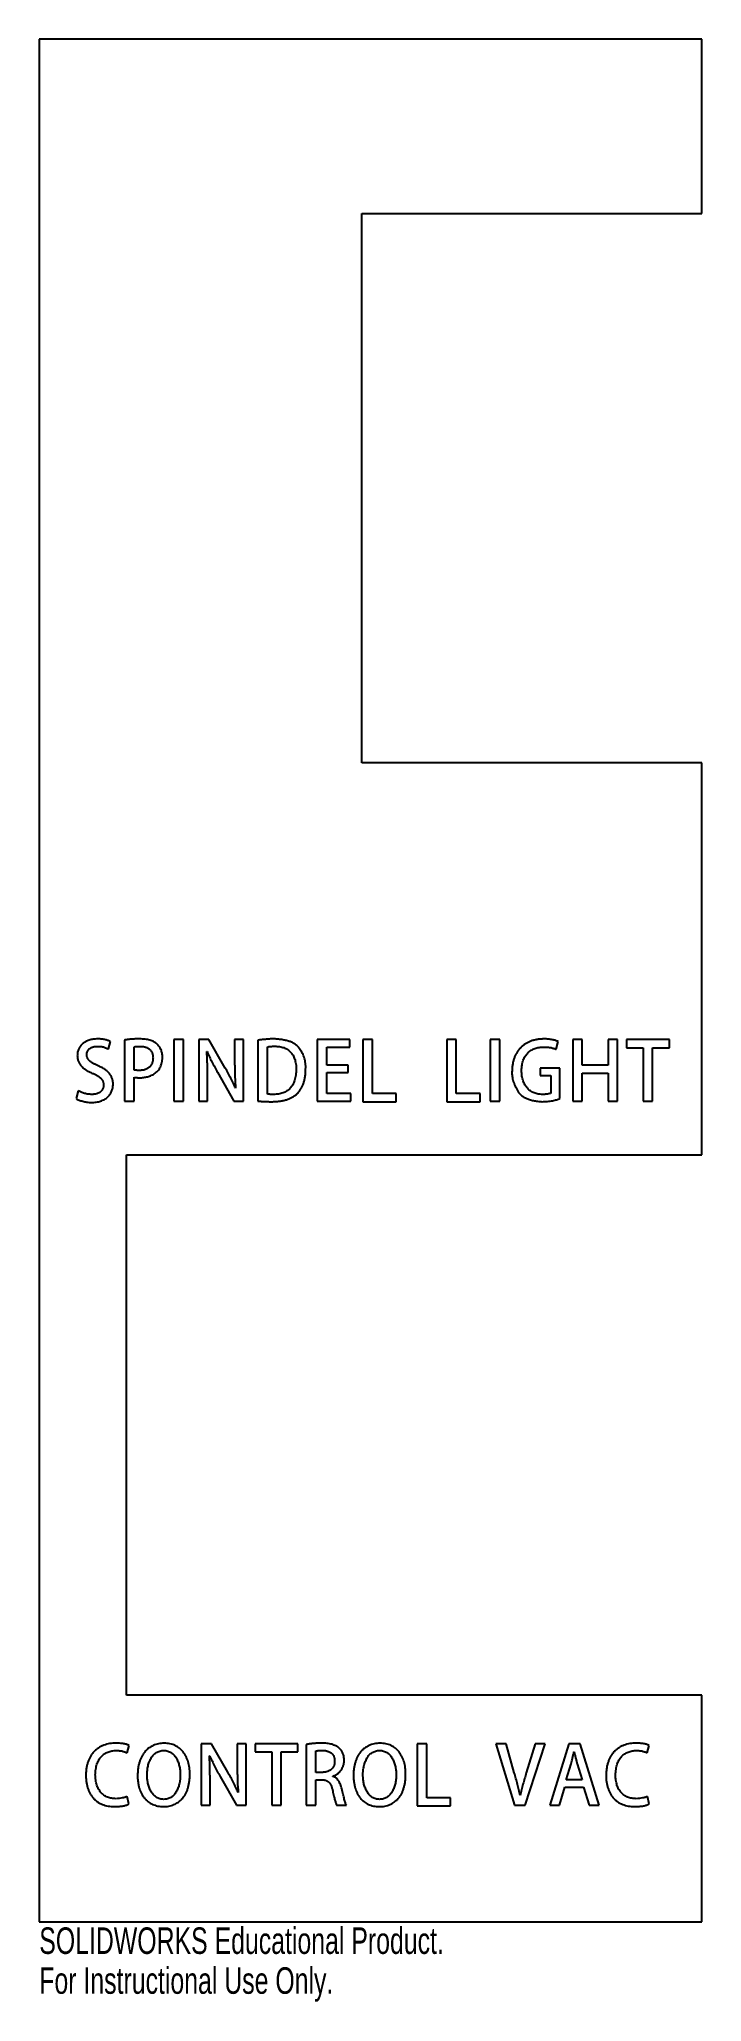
# Model space of a CAD drawing. Header units: inches. Extents: x -5.5 to -0.8, y -7.3 to 6.8.
import ezdxf

# ---------------------------------------------------------------- set-up
doc = ezdxf.new("R2010")
doc.units = ezdxf.units.IN
doc.header["$MEASUREMENT"] = 0
doc.styles.add('SLDTEXTSTYLE0', font='TXT', dxfattribs={"width": 0.7})

msp = doc.modelspace()

# ---------------------------------------------------------------- linework, layer by layer
at = {"color": 7, "linetype": 'Continuous', "lineweight": 25}
for p, q in [((-0.75, 6.75), (-5.5, 6.75)), ((-5.5, 6.75), (-5.5, -6.75)), ((-0.75, 5.5), (-0.75, 6.75)), ((-3.188, 5.5), (-0.75, 5.5)), ((-3.188, 1.562), (-3.188, 5.5)), ((-0.75, 1.562), (-3.188, 1.562)), ((-0.75, -1.25), (-0.75, 1.562)), ((-5.004, -0.491), (-4.988, -0.438)), ((-4.889, -0.427), (-4.889, -0.864)), ((-4.82, -0.641), (-4.82, -0.476)), ((-4.466, -0.424), (-4.534, -0.424)), ((-4.534, -0.424), (-4.534, -0.864)), ((-4.466, -0.864), (-4.466, -0.424)), ((-4.283, -0.424), (-4.357, -0.424)), ((-4.357, -0.424), (-4.357, -0.864)), ((-4.298, -0.51), (-4.296, -0.509)), ((-4.166, -0.628), (-4.283, -0.424)), ((-4.036, -0.424), (-4.099, -0.424)), ((-4.099, -0.424), (-4.099, -0.586)), ((-4.036, -0.864), (-4.036, -0.424)), ((-3.932, -0.428), (-3.932, -0.864)), ((-3.864, -0.814), (-3.864, -0.476)), ((-3.274, -0.424), (-3.507, -0.424)), ((-3.507, -0.424), (-3.507, -0.864)), ((-3.439, -0.607), (-3.439, -0.477)), ((-3.439, -0.477), (-3.274, -0.477)), ((-3.274, -0.477), (-3.274, -0.424)), ((-3.111, -0.424), (-3.18, -0.424)), ((-3.18, -0.424), (-3.18, -0.869)), ((-3.111, -0.811), (-3.111, -0.424)), ((-2.51, -0.424), (-2.578, -0.424)), ((-2.578, -0.424), (-2.578, -0.869)), ((-2.51, -0.811), (-2.51, -0.424)), ((-2.198, -0.424), (-2.266, -0.424)), ((-2.266, -0.424), (-2.266, -0.864)), ((-2.198, -0.864), (-2.198, -0.424)), ((-1.794, -0.493), (-1.78, -0.438)), ((-1.607, -0.424), (-1.675, -0.424)), ((-1.675, -0.424), (-1.675, -0.864)), ((-1.607, -0.607), (-1.607, -0.424)), ((-1.354, -0.424), (-1.422, -0.424)), ((-1.422, -0.424), (-1.422, -0.607)), ((-1.354, -0.864), (-1.354, -0.424)), ((-0.981, -0.424), (-1.289, -0.424)), ((-1.289, -0.424), (-1.289, -0.482)), ((-1.289, -0.482), (-1.17, -0.482)), ((-1.17, -0.482), (-1.17, -0.864)), ((-1.102, -0.864), (-1.102, -0.482)), ((-1.102, -0.482), (-0.981, -0.482)), ((-0.981, -0.482), (-0.981, -0.424)), ((-4.82, -0.864), (-4.82, -0.694)), ((-4.294, -0.864), (-4.294, -0.699)), ((-4.222, -0.658), (-4.104, -0.864)), ((-3.59, -0.634), (-3.59, -0.634)), ((-3.284, -0.607), (-3.439, -0.607)), ((-3.439, -0.811), (-3.439, -0.66)), ((-3.439, -0.66), (-3.284, -0.66)), ((-3.284, -0.66), (-3.284, -0.607)), ((-1.768, -0.629), (-1.909, -0.629)), ((-1.909, -0.629), (-1.909, -0.681)), ((-1.909, -0.681), (-1.831, -0.681)), ((-1.831, -0.681), (-1.831, -0.807)), ((-1.768, -0.847), (-1.768, -0.629)), ((-1.422, -0.607), (-1.607, -0.607)), ((-1.607, -0.864), (-1.607, -0.665)), ((-1.607, -0.665), (-1.422, -0.665)), ((-1.422, -0.665), (-1.422, -0.864)), ((-5.22, -0.791), (-5.235, -0.847)), ((-4.092, -0.772), (-4.093, -0.773)), ((-3.265, -0.811), (-3.439, -0.811)), ((-3.265, -0.864), (-3.265, -0.811)), ((-2.94, -0.811), (-3.111, -0.811)), ((-2.94, -0.869), (-2.94, -0.811)), ((-2.338, -0.811), (-2.51, -0.811)), ((-2.338, -0.869), (-2.338, -0.811)), ((-4.889, -0.864), (-4.82, -0.864)), ((-4.534, -0.864), (-4.466, -0.864)), ((-4.357, -0.864), (-4.294, -0.864)), ((-4.104, -0.864), (-4.036, -0.864)), ((-3.507, -0.864), (-3.265, -0.864)), ((-3.18, -0.869), (-2.94, -0.869)), ((-2.578, -0.869), (-2.338, -0.869)), ((-2.266, -0.864), (-2.198, -0.864)), ((-1.675, -0.864), (-1.607, -0.864)), ((-1.422, -0.864), (-1.354, -0.864)), ((-1.17, -0.864), (-1.102, -0.864)), ((-4.875, -1.25), (-0.75, -1.25)), ((-4.875, -5.125), (-4.875, -1.25)), ((-0.75, -5.125), (-4.875, -5.125)), ((-0.75, -6.75), (-0.75, -5.125)), ((-4.87, -5.538), (-4.856, -5.485)), ((-4.605, -5.469), (-4.605, -5.469)), ((-4.264, -5.474), (-4.338, -5.474)), ((-4.338, -5.474), (-4.338, -5.914)), ((-4.148, -5.678), (-4.264, -5.474)), ((-4.017, -5.474), (-4.08, -5.474)), ((-4.08, -5.474), (-4.08, -5.636)), ((-4.017, -5.914), (-4.017, -5.474)), ((-3.645, -5.474), (-3.953, -5.474)), ((-3.953, -5.474), (-3.953, -5.532)), ((-3.645, -5.532), (-3.645, -5.474)), ((-3.586, -5.478), (-3.586, -5.914)), ((-3.057, -5.469), (-3.057, -5.469)), ((-2.722, -5.474), (-2.791, -5.474)), ((-2.791, -5.474), (-2.791, -5.919)), ((-2.722, -5.861), (-2.722, -5.474)), ((-2.153, -5.474), (-2.226, -5.474)), ((-2.226, -5.474), (-2.092, -5.914)), ((-2.094, -5.681), (-2.153, -5.474)), ((-2.017, -5.914), (-1.873, -5.474)), ((-1.945, -5.474), (-2.008, -5.682)), ((-1.873, -5.474), (-1.945, -5.474)), ((-1.704, -5.474), (-1.84, -5.914)), ((-1.622, -5.474), (-1.704, -5.474)), ((-1.486, -5.914), (-1.622, -5.474)), ((-1.141, -5.538), (-1.126, -5.485)), ((-4.607, -5.521), (-4.607, -5.521)), ((-4.28, -5.56), (-4.278, -5.559)), ((-3.953, -5.532), (-3.833, -5.532)), ((-3.833, -5.532), (-3.833, -5.914)), ((-3.765, -5.914), (-3.765, -5.532)), ((-3.765, -5.532), (-3.645, -5.532)), ((-3.518, -5.679), (-3.518, -5.525)), ((-3.059, -5.521), (-3.059, -5.521)), ((-1.722, -5.732), (-1.687, -5.617)), ((-1.666, -5.532), (-1.665, -5.532)), ((-1.643, -5.618), (-1.608, -5.732)), ((-4.275, -5.914), (-4.275, -5.749)), ((-4.204, -5.708), (-4.086, -5.914)), ((-3.472, -5.679), (-3.518, -5.679)), ((-3.518, -5.914), (-3.518, -5.731)), ((-3.518, -5.731), (-3.477, -5.731)), ((-3.394, -5.707), (-3.394, -5.706)), ((-1.608, -5.732), (-1.722, -5.732)), ((-4.857, -5.905), (-4.869, -5.851)), ((-4.073, -5.822), (-4.075, -5.823)), ((-2.551, -5.861), (-2.722, -5.861)), ((-2.551, -5.919), (-2.551, -5.861)), ((-2.051, -5.845), (-2.052, -5.845)), ((-1.771, -5.914), (-1.732, -5.784)), ((-1.732, -5.784), (-1.597, -5.784)), ((-1.597, -5.784), (-1.557, -5.914)), ((-1.128, -5.905), (-1.139, -5.851)), ((-4.338, -5.914), (-4.275, -5.914)), ((-4.086, -5.914), (-4.017, -5.914)), ((-3.833, -5.914), (-3.765, -5.914)), ((-3.586, -5.914), (-3.518, -5.914)), ((-3.368, -5.914), (-3.298, -5.914)), ((-2.791, -5.919), (-2.551, -5.919)), ((-2.092, -5.914), (-2.017, -5.914)), ((-1.84, -5.914), (-1.771, -5.914)), ((-1.557, -5.914), (-1.486, -5.914)), ((-5.5, -6.75), (-0.75, -6.75))]:
    msp.add_line(p, q, dxfattribs=at)
for points, knots in [([(-5.082, -0.419), (-5.087, -0.419), (-5.098, -0.419), (-5.113, -0.421), (-5.128, -0.424), (-5.142, -0.427), (-5.155, -0.432), (-5.167, -0.438), (-5.178, -0.444), (-5.188, -0.452), (-5.197, -0.461), (-5.205, -0.47), (-5.212, -0.48), (-5.217, -0.49), (-5.222, -0.501), (-5.225, -0.513), (-5.227, -0.526), (-5.227, -0.534), (-5.227, -0.539)], [0, 0, 0, 0, 0.077781, 0.151607, 0.221757, 0.289085, 0.353315, 0.415742, 0.47674, 0.536696, 0.595599, 0.65267, 0.70887, 0.764919, 0.821173, 0.878591, 0.938041, 1, 1, 1, 1]), ([(-4.988, -0.438), (-4.99, -0.437), (-4.996, -0.434), (-5.005, -0.431), (-5.015, -0.428), (-5.026, -0.424), (-5.038, -0.422), (-5.052, -0.42), (-5.066, -0.419), (-5.076, -0.419), (-5.082, -0.419)], [0, 0, 0, 0, 0.088589, 0.187316, 0.29723, 0.41776, 0.548088, 0.688504, 0.838342, 1, 1, 1, 1]), ([(-4.779, -0.419), (-4.785, -0.419), (-4.796, -0.419), (-4.812, -0.419), (-4.827, -0.42), (-4.841, -0.421), (-4.854, -0.422), (-4.866, -0.424), (-4.878, -0.425), (-4.885, -0.427), (-4.889, -0.427)], [0, 0, 0, 0, 0.152201, 0.296797, 0.433083, 0.561875, 0.683167, 0.796323, 0.902194, 1, 1, 1, 1]), ([(-4.657, -0.454), (-4.66, -0.451), (-4.668, -0.445), (-4.68, -0.438), (-4.693, -0.432), (-4.708, -0.427), (-4.724, -0.423), (-4.741, -0.421), (-4.76, -0.419), (-4.773, -0.419), (-4.779, -0.419)], [0, 0, 0, 0, 0.104829, 0.212955, 0.32633, 0.444982, 0.571007, 0.7054, 0.847811, 1, 1, 1, 1]), ([(-3.818, -0.419), (-3.828, -0.419), (-3.848, -0.419), (-3.878, -0.422), (-3.906, -0.424), (-3.924, -0.427), (-3.932, -0.428)], [0, 0, 0, 0, 0.270977, 0.53075, 0.775179, 1, 1, 1, 1]), ([(-3.59, -0.634), (-3.59, -0.627), (-3.589, -0.614), (-3.591, -0.595), (-3.594, -0.577), (-3.598, -0.558), (-3.605, -0.54), (-3.612, -0.523), (-3.622, -0.506), (-3.63, -0.492), (-3.639, -0.481), (-3.645, -0.474), (-3.653, -0.466), (-3.661, -0.46), (-3.67, -0.454), (-3.68, -0.448), (-3.691, -0.443), (-3.702, -0.438), (-3.714, -0.434), (-3.727, -0.431), (-3.74, -0.428), (-3.754, -0.425), (-3.769, -0.423), (-3.785, -0.421), (-3.801, -0.42), (-3.812, -0.419), (-3.818, -0.419)], [0, 0, 0, 0, 0.053976, 0.107305, 0.159957, 0.212344, 0.265094, 0.318377, 0.372674, 0.428106, 0.456174, 0.484697, 0.513539, 0.543066, 0.573474, 0.604857, 0.637443, 0.67116, 0.706573, 0.743195, 0.78144, 0.821506, 0.863452, 0.907045, 0.95263, 1, 1, 1, 1]), ([(-1.882, -0.419), (-1.891, -0.419), (-1.907, -0.42), (-1.931, -0.423), (-1.954, -0.428), (-1.975, -0.434), (-1.995, -0.443), (-2.014, -0.453), (-2.031, -0.466), (-2.047, -0.48), (-2.062, -0.496), (-2.074, -0.513), (-2.085, -0.532), (-2.094, -0.552), (-2.101, -0.574), (-2.106, -0.598), (-2.109, -0.622), (-2.11, -0.64), (-2.11, -0.648)], [0, 0, 0, 0, 0.06893, 0.134824, 0.198193, 0.259298, 0.318715, 0.377159, 0.435491, 0.494069, 0.552746, 0.611428, 0.670639, 0.731387, 0.794017, 0.859334, 0.927828, 1, 1, 1, 1]), ([(-1.78, -0.438), (-1.783, -0.436), (-1.789, -0.434), (-1.799, -0.43), (-1.81, -0.427), (-1.823, -0.424), (-1.836, -0.422), (-1.851, -0.42), (-1.866, -0.419), (-1.877, -0.419), (-1.882, -0.419)], [0, 0, 0, 0, 0.091824, 0.192896, 0.304924, 0.426829, 0.557889, 0.696912, 0.844202, 1, 1, 1, 1]), ([(-5.227, -0.539), (-5.227, -0.542), (-5.227, -0.55), (-5.225, -0.56), (-5.223, -0.571), (-5.219, -0.58), (-5.215, -0.59), (-5.21, -0.599), (-5.204, -0.607), (-5.196, -0.615), (-5.189, -0.623), (-5.18, -0.63), (-5.171, -0.637), (-5.161, -0.643), (-5.151, -0.65), (-5.14, -0.655), (-5.128, -0.661), (-5.12, -0.664), (-5.116, -0.666)], [0, 0, 0, 0, 0.061441, 0.121036, 0.178955, 0.235964, 0.292914, 0.349968, 0.407867, 0.466784, 0.527237, 0.588869, 0.652522, 0.717853, 0.784944, 0.854145, 0.926056, 1, 1, 1, 1]), ([(-5.159, -0.531), (-5.159, -0.527), (-5.158, -0.52), (-5.155, -0.509), (-5.149, -0.499), (-5.143, -0.492), (-5.136, -0.486), (-5.131, -0.483), (-5.124, -0.479), (-5.118, -0.477), (-5.11, -0.475), (-5.102, -0.473), (-5.093, -0.472), (-5.086, -0.472), (-5.083, -0.472)], [0, 0, 0, 0, 0.1025958, 0.2032312, 0.308383, 0.4212301, 0.4809529, 0.5428169, 0.6076948, 0.6763445, 0.7491939, 0.8269035, 0.9109674, 1, 1, 1, 1]), ([(-5.077, -0.612), (-5.08, -0.61), (-5.087, -0.608), (-5.096, -0.603), (-5.105, -0.599), (-5.114, -0.594), (-5.121, -0.59), (-5.128, -0.586), (-5.134, -0.581), (-5.139, -0.577), (-5.144, -0.572), (-5.148, -0.567), (-5.152, -0.562), (-5.154, -0.556), (-5.156, -0.55), (-5.158, -0.544), (-5.159, -0.538), (-5.159, -0.533), (-5.159, -0.531)], [0, 0, 0, 0, 0.090384, 0.176065, 0.256532, 0.331865, 0.401877, 0.467849, 0.52878, 0.584889, 0.638384, 0.690221, 0.740879, 0.79117, 0.841187, 0.892429, 0.945439, 1, 1, 1, 1]), ([(-5.083, -0.472), (-5.079, -0.472), (-5.07, -0.472), (-5.058, -0.473), (-5.046, -0.475), (-5.035, -0.478), (-5.026, -0.482), (-5.017, -0.485), (-5.01, -0.488), (-5.006, -0.49), (-5.004, -0.491)], [0, 0, 0, 0, 0.162589, 0.315734, 0.456935, 0.590407, 0.712401, 0.821005, 0.916871, 1, 1, 1, 1]), ([(-4.82, -0.476), (-4.818, -0.475), (-4.812, -0.474), (-4.802, -0.473), (-4.789, -0.472), (-4.78, -0.472), (-4.775, -0.472)], [0, 0, 0, 0, 0.1771441, 0.4008823, 0.6757229, 1, 1, 1, 1]), ([(-4.783, -0.697), (-4.778, -0.697), (-4.767, -0.697), (-4.752, -0.695), (-4.737, -0.693), (-4.723, -0.69), (-4.709, -0.685), (-4.695, -0.68), (-4.682, -0.673), (-4.669, -0.665), (-4.658, -0.656), (-4.647, -0.646), (-4.638, -0.634), (-4.631, -0.62), (-4.625, -0.605), (-4.62, -0.588), (-4.617, -0.57), (-4.617, -0.558), (-4.616, -0.551)], [0, 0, 0, 0, 0.062117, 0.122786, 0.182285, 0.241321, 0.299925, 0.358653, 0.417658, 0.477308, 0.536732, 0.595843, 0.655334, 0.716932, 0.78127, 0.849435, 0.921903, 1, 1, 1, 1]), ([(-4.684, -0.554), (-4.685, -0.558), (-4.685, -0.565), (-4.686, -0.575), (-4.688, -0.584), (-4.691, -0.593), (-4.695, -0.601), (-4.699, -0.608), (-4.704, -0.615), (-4.71, -0.621), (-4.717, -0.627), (-4.725, -0.632), (-4.733, -0.636), (-4.742, -0.639), (-4.751, -0.642), (-4.761, -0.643), (-4.772, -0.645), (-4.779, -0.645), (-4.783, -0.645)], [0, 0, 0, 0, 0.06981, 0.136188, 0.199156, 0.259184, 0.317398, 0.374724, 0.431514, 0.488257, 0.545733, 0.603459, 0.662858, 0.724327, 0.788107, 0.85508, 0.92579, 1, 1, 1, 1]), ([(-4.775, -0.472), (-4.772, -0.472), (-4.765, -0.472), (-4.756, -0.473), (-4.747, -0.474), (-4.738, -0.477), (-4.73, -0.479), (-4.723, -0.483), (-4.716, -0.487), (-4.71, -0.492), (-4.704, -0.498), (-4.699, -0.504), (-4.694, -0.511), (-4.691, -0.518), (-4.688, -0.526), (-4.686, -0.535), (-4.685, -0.544), (-4.685, -0.551), (-4.684, -0.554)], [0, 0, 0, 0, 0.071686, 0.140041, 0.205578, 0.268522, 0.329271, 0.38824, 0.446578, 0.504138, 0.561625, 0.618516, 0.676145, 0.734851, 0.795969, 0.86023, 0.928263, 1, 1, 1, 1]), ([(-4.616, -0.551), (-4.616, -0.546), (-4.617, -0.536), (-4.619, -0.522), (-4.622, -0.508), (-4.627, -0.495), (-4.633, -0.483), (-4.64, -0.472), (-4.648, -0.463), (-4.654, -0.457), (-4.657, -0.454)], [0, 0, 0, 0, 0.139906, 0.274013, 0.402868, 0.528682, 0.650935, 0.768972, 0.884754, 1, 1, 1, 1]), ([(-4.294, -0.699), (-4.294, -0.69), (-4.294, -0.672), (-4.294, -0.646), (-4.294, -0.621), (-4.295, -0.59), (-4.296, -0.553), (-4.298, -0.524), (-4.298, -0.51)], [0, 0, 0, 0, 0.146398, 0.286159, 0.417525, 0.541832, 0.776799, 1, 1, 1, 1]), ([(-4.296, -0.509), (-4.291, -0.522), (-4.28, -0.547), (-4.262, -0.584), (-4.242, -0.621), (-4.229, -0.646), (-4.222, -0.658)], [0, 0, 0, 0, 0.245778, 0.497279, 0.750372, 1, 1, 1, 1]), ([(-3.864, -0.476), (-3.861, -0.475), (-3.853, -0.474), (-3.841, -0.472), (-3.827, -0.472), (-3.817, -0.471), (-3.811, -0.471)], [0, 0, 0, 0, 0.189949, 0.419477, 0.689353, 1, 1, 1, 1]), ([(-3.811, -0.471), (-3.805, -0.471), (-3.794, -0.472), (-3.777, -0.473), (-3.761, -0.477), (-3.746, -0.481), (-3.733, -0.487), (-3.72, -0.494), (-3.708, -0.503), (-3.698, -0.513), (-3.689, -0.524), (-3.68, -0.536), (-3.674, -0.549), (-3.668, -0.564), (-3.664, -0.58), (-3.66, -0.598), (-3.658, -0.616), (-3.658, -0.629), (-3.658, -0.636)], [0, 0, 0, 0, 0.069565, 0.135252, 0.197568, 0.257621, 0.315057, 0.37159, 0.427207, 0.482885, 0.539187, 0.596391, 0.655636, 0.717081, 0.78199, 0.850355, 0.922886, 1, 1, 1, 1]), ([(-2.042, -0.645), (-2.042, -0.639), (-2.041, -0.625), (-2.039, -0.606), (-2.035, -0.589), (-2.03, -0.572), (-2.024, -0.557), (-2.017, -0.543), (-2.008, -0.53), (-1.997, -0.519), (-1.986, -0.509), (-1.974, -0.5), (-1.96, -0.493), (-1.946, -0.487), (-1.932, -0.482), (-1.916, -0.479), (-1.899, -0.477), (-1.888, -0.477), (-1.882, -0.477)], [0, 0, 0, 0, 0.077319, 0.149949, 0.218665, 0.284074, 0.346178, 0.406307, 0.465103, 0.522931, 0.580358, 0.637191, 0.693911, 0.751651, 0.810492, 0.871203, 0.934215, 1, 1, 1, 1]), ([(-1.882, -0.477), (-1.877, -0.477), (-1.868, -0.477), (-1.854, -0.478), (-1.842, -0.479), (-1.831, -0.481), (-1.82, -0.484), (-1.811, -0.487), (-1.802, -0.49), (-1.797, -0.492), (-1.794, -0.493)], [0, 0, 0, 0, 0.163711, 0.314707, 0.453352, 0.5792, 0.695129, 0.803709, 0.905484, 1, 1, 1, 1]), ([(-5.116, -0.666), (-5.112, -0.667), (-5.106, -0.67), (-5.097, -0.674), (-5.089, -0.678), (-5.081, -0.683), (-5.074, -0.687), (-5.068, -0.692), (-5.062, -0.697), (-5.057, -0.702), (-5.053, -0.707), (-5.049, -0.712), (-5.046, -0.718), (-5.043, -0.723), (-5.042, -0.73), (-5.04, -0.736), (-5.039, -0.743), (-5.039, -0.747), (-5.039, -0.749)], [0, 0, 0, 0, 0.086758, 0.168099, 0.245391, 0.31788, 0.386604, 0.451154, 0.511227, 0.568648, 0.623301, 0.677034, 0.729548, 0.782048, 0.834506, 0.888557, 0.943051, 1, 1, 1, 1]), ([(-4.971, -0.743), (-4.971, -0.74), (-4.971, -0.732), (-4.972, -0.722), (-4.974, -0.711), (-4.977, -0.702), (-4.981, -0.692), (-4.985, -0.683), (-4.991, -0.675), (-4.997, -0.666), (-5.004, -0.659), (-5.012, -0.651), (-5.02, -0.644), (-5.03, -0.637), (-5.04, -0.63), (-5.052, -0.624), (-5.064, -0.618), (-5.072, -0.614), (-5.077, -0.612)], [0, 0, 0, 0, 0.061402, 0.121323, 0.179135, 0.235785, 0.291734, 0.346836, 0.402824, 0.458899, 0.51651, 0.576683, 0.63943, 0.704995, 0.773606, 0.845233, 0.920924, 1, 1, 1, 1]), ([(-4.783, -0.645), (-4.786, -0.645), (-4.793, -0.645), (-4.803, -0.644), (-4.812, -0.643), (-4.818, -0.642), (-4.82, -0.641)], [0, 0, 0, 0, 0.2901651, 0.5541982, 0.7888247, 1, 1, 1, 1]), ([(-4.82, -0.694), (-4.818, -0.694), (-4.812, -0.696), (-4.803, -0.696), (-4.793, -0.697), (-4.786, -0.697), (-4.783, -0.697)], [0, 0, 0, 0, 0.229646, 0.47306, 0.728923, 1, 1, 1, 1]), ([(-4.093, -0.773), (-4.098, -0.761), (-4.109, -0.737), (-4.126, -0.701), (-4.145, -0.664), (-4.159, -0.64), (-4.166, -0.628)], [0, 0, 0, 0, 0.238639, 0.4875, 0.742578, 1, 1, 1, 1]), ([(-4.099, -0.586), (-4.099, -0.595), (-4.099, -0.611), (-4.098, -0.636), (-4.098, -0.66), (-4.097, -0.691), (-4.095, -0.728), (-4.093, -0.758), (-4.092, -0.772)], [0, 0, 0, 0, 0.137448, 0.269796, 0.397658, 0.520593, 0.761241, 1, 1, 1, 1]), ([(-3.658, -0.636), (-3.658, -0.643), (-3.659, -0.657), (-3.661, -0.678), (-3.664, -0.698), (-3.669, -0.716), (-3.675, -0.732), (-3.682, -0.747), (-3.691, -0.761), (-3.701, -0.773), (-3.712, -0.783), (-3.724, -0.792), (-3.738, -0.8), (-3.752, -0.806), (-3.768, -0.811), (-3.784, -0.815), (-3.802, -0.816), (-3.814, -0.817), (-3.82, -0.817)], [0, 0, 0, 0, 0.080273, 0.155724, 0.226391, 0.293136, 0.356058, 0.415759, 0.473359, 0.529673, 0.584923, 0.639652, 0.694844, 0.751089, 0.809109, 0.869723, 0.933069, 1, 1, 1, 1]), ([(-3.651, -0.812), (-3.649, -0.81), (-3.644, -0.805), (-3.638, -0.797), (-3.631, -0.789), (-3.626, -0.78), (-3.62, -0.77), (-3.615, -0.761), (-3.611, -0.75), (-3.606, -0.739), (-3.602, -0.728), (-3.599, -0.716), (-3.596, -0.704), (-3.594, -0.691), (-3.592, -0.677), (-3.591, -0.664), (-3.59, -0.649), (-3.59, -0.639), (-3.59, -0.634)], [0, 0, 0, 0, 0.052316, 0.105461, 0.158979, 0.214008, 0.269974, 0.327183, 0.385806, 0.44616, 0.508213, 0.571981, 0.637531, 0.705633, 0.775472, 0.848031, 0.922535, 1, 1, 1, 1]), ([(-2.11, -0.648), (-2.111, -0.653), (-2.111, -0.664), (-2.11, -0.679), (-2.108, -0.696), (-2.104, -0.713), (-2.098, -0.73), (-2.092, -0.748), (-2.084, -0.766), (-2.076, -0.782), (-2.069, -0.794), (-2.063, -0.803), (-2.056, -0.811), (-2.048, -0.819), (-2.039, -0.826), (-2.03, -0.833), (-2.02, -0.839), (-2.009, -0.844), (-1.997, -0.849), (-1.985, -0.854), (-1.971, -0.858), (-1.957, -0.861), (-1.942, -0.864), (-1.927, -0.866), (-1.91, -0.868), (-1.899, -0.868), (-1.894, -0.869)], [0, 0, 0, 0, 0.043246, 0.088, 0.134814, 0.183775, 0.235155, 0.289413, 0.346427, 0.406669, 0.43739, 0.46807, 0.498897, 0.529803, 0.561514, 0.594249, 0.627672, 0.662493, 0.698558, 0.736328, 0.775631, 0.816645, 0.859457, 0.904346, 0.951163, 1, 1, 1, 1]), ([(-1.891, -0.817), (-1.897, -0.817), (-1.907, -0.816), (-1.923, -0.814), (-1.938, -0.811), (-1.952, -0.806), (-1.965, -0.8), (-1.978, -0.792), (-1.989, -0.783), (-2, -0.773), (-2.01, -0.761), (-2.018, -0.749), (-2.025, -0.734), (-2.031, -0.719), (-2.036, -0.702), (-2.039, -0.685), (-2.041, -0.665), (-2.042, -0.652), (-2.042, -0.645)], [0, 0, 0, 0, 0.064166, 0.125231, 0.184348, 0.241764, 0.298101, 0.354184, 0.410347, 0.467648, 0.525848, 0.585321, 0.646293, 0.709741, 0.776292, 0.84687, 0.921177, 1, 1, 1, 1]), ([(-5.123, -0.817), (-5.127, -0.817), (-5.136, -0.816), (-5.15, -0.815), (-5.163, -0.813), (-5.176, -0.809), (-5.188, -0.805), (-5.199, -0.801), (-5.21, -0.796), (-5.216, -0.792), (-5.22, -0.791)], [0, 0, 0, 0, 0.136504, 0.270318, 0.402134, 0.532439, 0.659214, 0.77879, 0.89194, 1, 1, 1, 1]), ([(-5.127, -0.874), (-5.121, -0.874), (-5.109, -0.874), (-5.091, -0.872), (-5.075, -0.869), (-5.06, -0.865), (-5.046, -0.859), (-5.033, -0.853), (-5.021, -0.846), (-5.011, -0.837), (-5.002, -0.828), (-4.993, -0.818), (-4.986, -0.807), (-4.981, -0.795), (-4.976, -0.783), (-4.973, -0.771), (-4.971, -0.757), (-4.971, -0.748), (-4.971, -0.743)], [0, 0, 0, 0, 0.080352, 0.156325, 0.228284, 0.296306, 0.36091, 0.423526, 0.483824, 0.542726, 0.600522, 0.657077, 0.712485, 0.767724, 0.823495, 0.880566, 0.939087, 1, 1, 1, 1]), ([(-5.039, -0.749), (-5.039, -0.752), (-5.04, -0.757), (-5.04, -0.764), (-5.042, -0.77), (-5.045, -0.777), (-5.048, -0.783), (-5.051, -0.788), (-5.056, -0.793), (-5.061, -0.798), (-5.066, -0.803), (-5.073, -0.806), (-5.08, -0.809), (-5.087, -0.812), (-5.095, -0.814), (-5.104, -0.816), (-5.113, -0.816), (-5.119, -0.817), (-5.123, -0.817)], [0, 0, 0, 0, 0.061908, 0.120838, 0.177608, 0.233207, 0.288492, 0.343005, 0.398673, 0.456148, 0.514626, 0.575016, 0.637153, 0.702605, 0.770655, 0.842588, 0.919364, 1, 1, 1, 1]), ([(-3.82, -0.817), (-3.824, -0.817), (-3.832, -0.817), (-3.843, -0.816), (-3.854, -0.816), (-3.861, -0.815), (-3.864, -0.814)], [0, 0, 0, 0, 0.276161, 0.533447, 0.7758, 1, 1, 1, 1]), ([(-3.835, -0.869), (-3.825, -0.869), (-3.806, -0.868), (-3.779, -0.866), (-3.753, -0.861), (-3.732, -0.856), (-3.717, -0.851), (-3.706, -0.847), (-3.696, -0.842), (-3.686, -0.837), (-3.676, -0.831), (-3.667, -0.825), (-3.659, -0.819), (-3.654, -0.814), (-3.651, -0.812)], [0, 0, 0, 0, 0.147693, 0.288236, 0.421115, 0.548347, 0.609641, 0.668838, 0.726879, 0.783716, 0.838972, 0.893206, 0.946948, 1, 1, 1, 1]), ([(-1.831, -0.807), (-1.832, -0.808), (-1.835, -0.81), (-1.841, -0.811), (-1.847, -0.813), (-1.854, -0.814), (-1.862, -0.815), (-1.871, -0.816), (-1.881, -0.817), (-1.888, -0.817), (-1.891, -0.817)], [0, 0, 0, 0, 0.079752, 0.169471, 0.273332, 0.3897, 0.520465, 0.665544, 0.82539, 1, 1, 1, 1]), ([(-5.235, -0.847), (-5.232, -0.849), (-5.225, -0.853), (-5.214, -0.858), (-5.202, -0.862), (-5.188, -0.866), (-5.174, -0.87), (-5.158, -0.872), (-5.143, -0.874), (-5.132, -0.874), (-5.127, -0.874)], [0, 0, 0, 0, 0.095213, 0.20032, 0.317106, 0.445969, 0.581293, 0.718113, 0.857469, 1, 1, 1, 1]), ([(-3.932, -0.864), (-3.929, -0.864), (-3.922, -0.865), (-3.912, -0.866), (-3.9, -0.867), (-3.889, -0.868), (-3.876, -0.868), (-3.863, -0.868), (-3.849, -0.869), (-3.839, -0.869), (-3.835, -0.869)], [0, 0, 0, 0, 0.100437, 0.207524, 0.32224, 0.444495, 0.572715, 0.707714, 0.850429, 1, 1, 1, 1]), ([(-1.894, -0.869), (-1.887, -0.869), (-1.874, -0.868), (-1.855, -0.867), (-1.837, -0.865), (-1.82, -0.862), (-1.805, -0.858), (-1.791, -0.855), (-1.779, -0.851), (-1.771, -0.849), (-1.768, -0.847)], [0, 0, 0, 0, 0.1562451, 0.304967, 0.4470797, 0.5816087, 0.7065935, 0.8175237, 0.9155121, 1, 1, 1, 1]), ([(-4.95, -5.469), (-4.958, -5.469), (-4.973, -5.469), (-4.995, -5.472), (-5.016, -5.477), (-5.036, -5.483), (-5.055, -5.491), (-5.072, -5.501), (-5.089, -5.513), (-5.105, -5.527), (-5.119, -5.542), (-5.131, -5.56), (-5.141, -5.579), (-5.15, -5.6), (-5.157, -5.622), (-5.162, -5.646), (-5.165, -5.672), (-5.166, -5.69), (-5.166, -5.699)], [0, 0, 0, 0, 0.064537, 0.126451, 0.186465, 0.244592, 0.301918, 0.358841, 0.415856, 0.473707, 0.532188, 0.591419, 0.652087, 0.714762, 0.780427, 0.849432, 0.922468, 1, 1, 1, 1]), ([(-4.856, -5.485), (-4.857, -5.484), (-4.862, -5.482), (-4.869, -5.48), (-4.878, -5.477), (-4.889, -5.474), (-4.902, -5.472), (-4.916, -5.47), (-4.933, -5.469), (-4.944, -5.469), (-4.95, -5.469)], [0, 0, 0, 0, 0.062216, 0.142379, 0.239904, 0.356317, 0.489773, 0.641894, 0.811581, 1, 1, 1, 1]), ([(-4.605, -5.469), (-4.612, -5.469), (-4.626, -5.47), (-4.646, -5.473), (-4.665, -5.478), (-4.683, -5.485), (-4.7, -5.494), (-4.716, -5.504), (-4.73, -5.517), (-4.743, -5.531), (-4.755, -5.547), (-4.766, -5.565), (-4.775, -5.584), (-4.782, -5.604), (-4.788, -5.626), (-4.792, -5.649), (-4.794, -5.674), (-4.795, -5.691), (-4.795, -5.7)], [0, 0, 0, 0, 0.063587, 0.124174, 0.182692, 0.239547, 0.295569, 0.351621, 0.408234, 0.466322, 0.525502, 0.58592, 0.647868, 0.711795, 0.778846, 0.848828, 0.922339, 1, 1, 1, 1]), ([(-4.421, -5.692), (-4.421, -5.684), (-4.421, -5.669), (-4.423, -5.646), (-4.427, -5.624), (-4.432, -5.603), (-4.439, -5.584), (-4.447, -5.565), (-4.457, -5.548), (-4.468, -5.532), (-4.48, -5.518), (-4.494, -5.505), (-4.509, -5.494), (-4.526, -5.485), (-4.543, -5.478), (-4.563, -5.473), (-4.583, -5.47), (-4.597, -5.469), (-4.605, -5.469)], [0, 0, 0, 0, 0.073944, 0.144588, 0.212284, 0.277302, 0.340415, 0.401624, 0.461804, 0.521234, 0.579667, 0.636727, 0.693396, 0.750655, 0.809044, 0.869823, 0.93316, 1, 1, 1, 1]), ([(-3.476, -5.469), (-3.486, -5.469), (-3.506, -5.469), (-3.53, -5.471), (-3.549, -5.473), (-3.562, -5.474), (-3.574, -5.476), (-3.582, -5.478), (-3.586, -5.478)], [0, 0, 0, 0, 0.271798, 0.535698, 0.662298, 0.781395, 0.893974, 1, 1, 1, 1]), ([(-3.349, -5.504), (-3.353, -5.501), (-3.36, -5.495), (-3.373, -5.488), (-3.387, -5.482), (-3.402, -5.477), (-3.419, -5.473), (-3.437, -5.471), (-3.456, -5.469), (-3.47, -5.469), (-3.476, -5.469)], [0, 0, 0, 0, 0.103403, 0.209788, 0.321844, 0.440604, 0.566457, 0.70122, 0.845524, 1, 1, 1, 1]), ([(-3.057, -5.469), (-3.064, -5.469), (-3.078, -5.47), (-3.098, -5.473), (-3.117, -5.478), (-3.135, -5.485), (-3.152, -5.494), (-3.168, -5.504), (-3.182, -5.517), (-3.196, -5.531), (-3.208, -5.547), (-3.218, -5.565), (-3.227, -5.584), (-3.234, -5.604), (-3.24, -5.626), (-3.244, -5.649), (-3.247, -5.674), (-3.247, -5.691), (-3.247, -5.7)], [0, 0, 0, 0, 0.063587, 0.124174, 0.182692, 0.239547, 0.295569, 0.351621, 0.408234, 0.466322, 0.525502, 0.58592, 0.647868, 0.711795, 0.778846, 0.848828, 0.922339, 1, 1, 1, 1]), ([(-2.873, -5.692), (-2.873, -5.684), (-2.873, -5.669), (-2.876, -5.646), (-2.879, -5.624), (-2.884, -5.603), (-2.891, -5.584), (-2.899, -5.565), (-2.909, -5.548), (-2.92, -5.532), (-2.932, -5.518), (-2.946, -5.505), (-2.961, -5.494), (-2.978, -5.485), (-2.996, -5.478), (-3.015, -5.473), (-3.035, -5.47), (-3.05, -5.469), (-3.057, -5.469)], [0, 0, 0, 0, 0.073944, 0.144588, 0.212284, 0.277302, 0.340415, 0.401624, 0.461804, 0.521234, 0.579667, 0.636727, 0.693396, 0.750655, 0.809044, 0.869823, 0.93316, 1, 1, 1, 1]), ([(-1.221, -5.469), (-1.228, -5.469), (-1.243, -5.469), (-1.265, -5.472), (-1.286, -5.477), (-1.306, -5.483), (-1.325, -5.491), (-1.343, -5.501), (-1.359, -5.513), (-1.375, -5.527), (-1.389, -5.542), (-1.401, -5.56), (-1.412, -5.579), (-1.42, -5.6), (-1.427, -5.622), (-1.432, -5.646), (-1.435, -5.672), (-1.436, -5.69), (-1.436, -5.699)], [0, 0, 0, 0, 0.064537, 0.126451, 0.186465, 0.244592, 0.301918, 0.358841, 0.415856, 0.473707, 0.532188, 0.591419, 0.652087, 0.714762, 0.780427, 0.849432, 0.922468, 1, 1, 1, 1]), ([(-1.126, -5.485), (-1.128, -5.484), (-1.132, -5.482), (-1.139, -5.48), (-1.148, -5.477), (-1.159, -5.474), (-1.172, -5.472), (-1.187, -5.47), (-1.203, -5.469), (-1.215, -5.469), (-1.221, -5.469)], [0, 0, 0, 0, 0.062216, 0.142379, 0.239904, 0.356317, 0.489773, 0.641894, 0.811581, 1, 1, 1, 1]), ([(-5.098, -5.696), (-5.097, -5.689), (-5.097, -5.675), (-5.095, -5.655), (-5.091, -5.637), (-5.087, -5.62), (-5.081, -5.604), (-5.074, -5.59), (-5.065, -5.577), (-5.055, -5.565), (-5.045, -5.555), (-5.033, -5.546), (-5.021, -5.539), (-5.008, -5.532), (-4.994, -5.528), (-4.979, -5.524), (-4.964, -5.522), (-4.953, -5.522), (-4.948, -5.522)], [0, 0, 0, 0, 0.081254, 0.157719, 0.229458, 0.297649, 0.361922, 0.423825, 0.483386, 0.54169, 0.598877, 0.654445, 0.709744, 0.765154, 0.821305, 0.878805, 0.938175, 1, 1, 1, 1]), ([(-4.948, -5.522), (-4.944, -5.522), (-4.936, -5.522), (-4.925, -5.523), (-4.914, -5.524), (-4.904, -5.526), (-4.894, -5.529), (-4.886, -5.532), (-4.878, -5.535), (-4.873, -5.537), (-4.87, -5.538)], [0, 0, 0, 0, 0.151045, 0.29411, 0.429642, 0.558166, 0.679473, 0.793877, 0.900032, 1, 1, 1, 1]), ([(-4.727, -5.698), (-4.727, -5.692), (-4.727, -5.681), (-4.725, -5.665), (-4.723, -5.649), (-4.72, -5.633), (-4.716, -5.618), (-4.711, -5.604), (-4.705, -5.59), (-4.698, -5.576), (-4.691, -5.564), (-4.682, -5.553), (-4.672, -5.544), (-4.661, -5.536), (-4.649, -5.53), (-4.636, -5.525), (-4.622, -5.522), (-4.612, -5.522), (-4.607, -5.521)], [0, 0, 0, 0, 0.07132, 0.140386, 0.208081, 0.274403, 0.339141, 0.40333, 0.466738, 0.530043, 0.591446, 0.650161, 0.707107, 0.762834, 0.819195, 0.87692, 0.93688, 1, 1, 1, 1]), ([(-4.607, -5.521), (-4.602, -5.521), (-4.593, -5.522), (-4.579, -5.525), (-4.566, -5.53), (-4.554, -5.536), (-4.544, -5.544), (-4.534, -5.553), (-4.525, -5.564), (-4.517, -5.576), (-4.511, -5.589), (-4.505, -5.603), (-4.5, -5.617), (-4.496, -5.632), (-4.493, -5.647), (-4.49, -5.662), (-4.489, -5.678), (-4.489, -5.689), (-4.489, -5.695)], [0, 0, 0, 0, 0.062393, 0.122063, 0.179723, 0.23569, 0.291866, 0.3491, 0.408121, 0.469866, 0.533387, 0.597171, 0.661652, 0.726552, 0.7927, 0.860228, 0.929144, 1, 1, 1, 1]), ([(-4.275, -5.749), (-4.275, -5.74), (-4.275, -5.722), (-4.276, -5.696), (-4.276, -5.671), (-4.277, -5.64), (-4.278, -5.603), (-4.279, -5.574), (-4.28, -5.56)], [0, 0, 0, 0, 0.1463982, 0.2861588, 0.4175254, 0.5418321, 0.7767987, 1, 1, 1, 1]), ([(-4.278, -5.559), (-4.272, -5.572), (-4.261, -5.597), (-4.243, -5.634), (-4.224, -5.671), (-4.21, -5.696), (-4.204, -5.708)], [0, 0, 0, 0, 0.245778, 0.497279, 0.750372, 1, 1, 1, 1]), ([(-3.518, -5.525), (-3.517, -5.525), (-3.514, -5.524), (-3.51, -5.524), (-3.505, -5.523), (-3.499, -5.522), (-3.493, -5.522), (-3.486, -5.522), (-3.479, -5.521), (-3.473, -5.521), (-3.471, -5.521)], [0, 0, 0, 0, 0.076904, 0.165333, 0.269257, 0.387063, 0.518711, 0.664432, 0.826043, 1, 1, 1, 1]), ([(-3.382, -5.599), (-3.382, -5.602), (-3.382, -5.607), (-3.383, -5.616), (-3.385, -5.624), (-3.388, -5.631), (-3.391, -5.638), (-3.395, -5.645), (-3.4, -5.651), (-3.406, -5.657), (-3.412, -5.662), (-3.419, -5.666), (-3.427, -5.67), (-3.435, -5.673), (-3.443, -5.676), (-3.452, -5.677), (-3.462, -5.678), (-3.469, -5.679), (-3.472, -5.679)], [0, 0, 0, 0, 0.064912, 0.127234, 0.187562, 0.245935, 0.303072, 0.359925, 0.416988, 0.47547, 0.53475, 0.594679, 0.655682, 0.718606, 0.784055, 0.852567, 0.924611, 1, 1, 1, 1]), ([(-3.471, -5.521), (-3.468, -5.521), (-3.462, -5.521), (-3.453, -5.522), (-3.444, -5.523), (-3.436, -5.525), (-3.429, -5.528), (-3.421, -5.531), (-3.415, -5.534), (-3.408, -5.538), (-3.402, -5.543), (-3.397, -5.549), (-3.392, -5.555), (-3.389, -5.562), (-3.386, -5.57), (-3.384, -5.579), (-3.382, -5.589), (-3.382, -5.595), (-3.382, -5.599)], [0, 0, 0, 0, 0.068105, 0.133268, 0.196438, 0.257356, 0.317022, 0.375842, 0.433684, 0.490701, 0.547581, 0.604608, 0.662491, 0.722285, 0.784731, 0.851701, 0.922998, 1, 1, 1, 1]), ([(-3.394, -5.706), (-3.391, -5.704), (-3.385, -5.702), (-3.377, -5.698), (-3.37, -5.694), (-3.362, -5.689), (-3.355, -5.683), (-3.349, -5.677), (-3.342, -5.671), (-3.337, -5.664), (-3.331, -5.656), (-3.327, -5.648), (-3.323, -5.64), (-3.32, -5.631), (-3.317, -5.622), (-3.315, -5.612), (-3.314, -5.602), (-3.314, -5.595), (-3.314, -5.592)], [0, 0, 0, 0, 0.061444, 0.122113, 0.182128, 0.242331, 0.301478, 0.361479, 0.421845, 0.482855, 0.54403, 0.60559, 0.667536, 0.730123, 0.794722, 0.860905, 0.929263, 1, 1, 1, 1]), ([(-3.314, -5.592), (-3.314, -5.587), (-3.314, -5.578), (-3.316, -5.566), (-3.318, -5.554), (-3.322, -5.542), (-3.327, -5.532), (-3.334, -5.522), (-3.341, -5.513), (-3.347, -5.507), (-3.349, -5.504)], [0, 0, 0, 0, 0.138866, 0.27109, 0.398393, 0.520759, 0.641016, 0.75985, 0.879355, 1, 1, 1, 1]), ([(-3.179, -5.698), (-3.179, -5.692), (-3.179, -5.681), (-3.178, -5.665), (-3.175, -5.649), (-3.172, -5.633), (-3.168, -5.618), (-3.163, -5.604), (-3.157, -5.59), (-3.151, -5.576), (-3.143, -5.564), (-3.134, -5.553), (-3.124, -5.544), (-3.113, -5.536), (-3.101, -5.53), (-3.088, -5.525), (-3.074, -5.522), (-3.064, -5.522), (-3.059, -5.521)], [0, 0, 0, 0, 0.0713198, 0.140386, 0.2080808, 0.2744033, 0.3391409, 0.4033295, 0.4667378, 0.5300429, 0.5914465, 0.6501612, 0.7071068, 0.7628337, 0.8191955, 0.8769203, 0.9368802, 1, 1, 1, 1]), ([(-3.059, -5.521), (-3.054, -5.521), (-3.045, -5.522), (-3.031, -5.525), (-3.018, -5.53), (-3.007, -5.536), (-2.996, -5.544), (-2.986, -5.553), (-2.977, -5.564), (-2.97, -5.576), (-2.963, -5.589), (-2.957, -5.603), (-2.952, -5.617), (-2.948, -5.632), (-2.945, -5.647), (-2.943, -5.662), (-2.941, -5.678), (-2.941, -5.689), (-2.941, -5.695)], [0, 0, 0, 0, 0.062393, 0.122063, 0.179723, 0.23569, 0.291866, 0.3491, 0.408121, 0.469866, 0.533387, 0.597171, 0.661652, 0.726552, 0.7927, 0.860228, 0.929144, 1, 1, 1, 1]), ([(-1.687, -5.617), (-1.685, -5.61), (-1.681, -5.596), (-1.676, -5.575), (-1.671, -5.553), (-1.667, -5.539), (-1.666, -5.532)], [0, 0, 0, 0, 0.24364, 0.498458, 0.754695, 1, 1, 1, 1]), ([(-1.665, -5.532), (-1.663, -5.539), (-1.66, -5.553), (-1.654, -5.575), (-1.649, -5.597), (-1.645, -5.611), (-1.643, -5.618)], [0, 0, 0, 0, 0.2400122, 0.4909509, 0.7464786, 1, 1, 1, 1]), ([(-1.368, -5.696), (-1.368, -5.689), (-1.367, -5.675), (-1.365, -5.655), (-1.362, -5.637), (-1.357, -5.62), (-1.351, -5.604), (-1.344, -5.59), (-1.335, -5.577), (-1.326, -5.565), (-1.315, -5.555), (-1.303, -5.546), (-1.291, -5.539), (-1.278, -5.532), (-1.264, -5.528), (-1.25, -5.524), (-1.234, -5.522), (-1.224, -5.522), (-1.218, -5.522)], [0, 0, 0, 0, 0.0812537, 0.1577186, 0.229458, 0.2976491, 0.3619222, 0.4238253, 0.4833862, 0.5416897, 0.5988774, 0.6544446, 0.7097438, 0.7651536, 0.8213049, 0.8788046, 0.9381746, 1, 1, 1, 1]), ([(-1.218, -5.522), (-1.214, -5.522), (-1.206, -5.522), (-1.195, -5.523), (-1.184, -5.524), (-1.174, -5.526), (-1.165, -5.529), (-1.156, -5.532), (-1.148, -5.535), (-1.143, -5.537), (-1.141, -5.538)], [0, 0, 0, 0, 0.151045, 0.29411, 0.429642, 0.558166, 0.679473, 0.793877, 0.900032, 1, 1, 1, 1]), ([(-5.166, -5.699), (-5.166, -5.708), (-5.165, -5.725), (-5.162, -5.75), (-5.158, -5.773), (-5.152, -5.794), (-5.144, -5.814), (-5.135, -5.833), (-5.123, -5.85), (-5.111, -5.865), (-5.096, -5.879), (-5.081, -5.891), (-5.064, -5.901), (-5.046, -5.909), (-5.027, -5.916), (-5.006, -5.921), (-4.984, -5.923), (-4.969, -5.924), (-4.962, -5.924)], [0, 0, 0, 0, 0.076155, 0.148077, 0.216356, 0.281485, 0.343773, 0.403953, 0.46292, 0.521122, 0.578743, 0.635607, 0.69246, 0.749823, 0.8087, 0.86971, 0.933377, 1, 1, 1, 1]), ([(-4.949, -5.867), (-4.955, -5.867), (-4.966, -5.866), (-4.982, -5.864), (-4.997, -5.861), (-5.011, -5.856), (-5.024, -5.85), (-5.036, -5.842), (-5.048, -5.833), (-5.058, -5.823), (-5.067, -5.811), (-5.075, -5.798), (-5.082, -5.784), (-5.088, -5.769), (-5.092, -5.752), (-5.095, -5.735), (-5.097, -5.716), (-5.098, -5.703), (-5.098, -5.696)], [0, 0, 0, 0, 0.065848, 0.128566, 0.188739, 0.246597, 0.303105, 0.358957, 0.414875, 0.471572, 0.529329, 0.587991, 0.648736, 0.711788, 0.778153, 0.847997, 0.921726, 1, 1, 1, 1]), ([(-4.795, -5.7), (-4.795, -5.708), (-4.795, -5.724), (-4.792, -5.748), (-4.788, -5.771), (-4.783, -5.792), (-4.776, -5.811), (-4.767, -5.83), (-4.758, -5.847), (-4.746, -5.863), (-4.733, -5.877), (-4.719, -5.889), (-4.704, -5.9), (-4.688, -5.909), (-4.67, -5.915), (-4.651, -5.92), (-4.631, -5.923), (-4.617, -5.924), (-4.61, -5.924)], [0, 0, 0, 0, 0.076719, 0.14969, 0.218908, 0.285391, 0.349211, 0.411049, 0.471127, 0.530416, 0.588336, 0.645191, 0.701237, 0.757438, 0.814912, 0.874059, 0.935526, 1, 1, 1, 1]), ([(-4.608, -5.872), (-4.613, -5.872), (-4.622, -5.871), (-4.635, -5.868), (-4.648, -5.864), (-4.66, -5.858), (-4.67, -5.85), (-4.68, -5.842), (-4.689, -5.831), (-4.697, -5.819), (-4.704, -5.806), (-4.71, -5.793), (-4.715, -5.778), (-4.719, -5.763), (-4.723, -5.748), (-4.725, -5.732), (-4.727, -5.715), (-4.727, -5.704), (-4.727, -5.698)], [0, 0, 0, 0, 0.060438, 0.118318, 0.174498, 0.229595, 0.284635, 0.34067, 0.399092, 0.460278, 0.523416, 0.587051, 0.65152, 0.717389, 0.785174, 0.854308, 0.925836, 1, 1, 1, 1]), ([(-4.61, -5.924), (-4.604, -5.924), (-4.59, -5.924), (-4.571, -5.921), (-4.552, -5.917), (-4.535, -5.91), (-4.518, -5.902), (-4.502, -5.892), (-4.488, -5.88), (-4.474, -5.867), (-4.462, -5.852), (-4.451, -5.834), (-4.442, -5.815), (-4.434, -5.794), (-4.429, -5.771), (-4.424, -5.747), (-4.421, -5.72), (-4.421, -5.702), (-4.421, -5.692)], [0, 0, 0, 0, 0.060307, 0.118381, 0.174495, 0.229323, 0.283333, 0.337744, 0.392775, 0.449235, 0.507092, 0.566811, 0.629146, 0.694567, 0.764034, 0.837825, 0.916362, 1, 1, 1, 1]), ([(-4.489, -5.695), (-4.489, -5.701), (-4.489, -5.713), (-4.49, -5.73), (-4.493, -5.747), (-4.496, -5.763), (-4.5, -5.778), (-4.505, -5.793), (-4.512, -5.806), (-4.519, -5.819), (-4.526, -5.831), (-4.535, -5.842), (-4.545, -5.851), (-4.556, -5.858), (-4.568, -5.864), (-4.58, -5.868), (-4.594, -5.871), (-4.603, -5.872), (-4.608, -5.872)], [0, 0, 0, 0, 0.076178, 0.149371, 0.219868, 0.288247, 0.354541, 0.418878, 0.482164, 0.544316, 0.604546, 0.661789, 0.717186, 0.771747, 0.826299, 0.881819, 0.939484, 1, 1, 1, 1]), ([(-4.075, -5.823), (-4.08, -5.811), (-4.09, -5.787), (-4.108, -5.751), (-4.127, -5.714), (-4.141, -5.69), (-4.148, -5.678)], [0, 0, 0, 0, 0.238639, 0.4875, 0.742578, 1, 1, 1, 1]), ([(-4.08, -5.636), (-4.08, -5.645), (-4.08, -5.661), (-4.08, -5.686), (-4.079, -5.71), (-4.079, -5.741), (-4.077, -5.778), (-4.074, -5.808), (-4.073, -5.822)], [0, 0, 0, 0, 0.137448, 0.269796, 0.397658, 0.520593, 0.761241, 1, 1, 1, 1]), ([(-3.477, -5.731), (-3.474, -5.731), (-3.469, -5.731), (-3.461, -5.732), (-3.453, -5.733), (-3.446, -5.735), (-3.44, -5.738), (-3.434, -5.741), (-3.428, -5.745), (-3.423, -5.749), (-3.419, -5.754), (-3.415, -5.76), (-3.411, -5.766), (-3.407, -5.774), (-3.404, -5.782), (-3.401, -5.791), (-3.398, -5.8), (-3.397, -5.807), (-3.396, -5.81)], [0, 0, 0, 0, 0.066808, 0.129647, 0.189943, 0.247257, 0.301877, 0.355466, 0.407529, 0.459863, 0.51358, 0.570285, 0.630544, 0.694832, 0.763786, 0.837438, 0.916055, 1, 1, 1, 1]), ([(-3.331, -5.796), (-3.333, -5.791), (-3.335, -5.78), (-3.34, -5.765), (-3.347, -5.751), (-3.354, -5.739), (-3.362, -5.728), (-3.371, -5.719), (-3.382, -5.712), (-3.39, -5.709), (-3.394, -5.707)], [0, 0, 0, 0, 0.149679, 0.289259, 0.419956, 0.542578, 0.659539, 0.772966, 0.885175, 1, 1, 1, 1]), ([(-3.247, -5.7), (-3.247, -5.708), (-3.247, -5.724), (-3.244, -5.748), (-3.24, -5.771), (-3.235, -5.792), (-3.228, -5.811), (-3.22, -5.83), (-3.21, -5.847), (-3.198, -5.863), (-3.186, -5.877), (-3.172, -5.889), (-3.156, -5.9), (-3.14, -5.909), (-3.122, -5.915), (-3.104, -5.92), (-3.084, -5.923), (-3.07, -5.924), (-3.063, -5.924)], [0, 0, 0, 0, 0.076719, 0.14969, 0.218908, 0.285391, 0.349211, 0.411049, 0.471127, 0.530416, 0.588336, 0.645191, 0.701237, 0.757438, 0.814912, 0.874059, 0.935526, 1, 1, 1, 1]), ([(-3.06, -5.872), (-3.065, -5.872), (-3.074, -5.871), (-3.088, -5.868), (-3.1, -5.864), (-3.112, -5.858), (-3.122, -5.85), (-3.132, -5.842), (-3.141, -5.831), (-3.149, -5.819), (-3.156, -5.806), (-3.162, -5.793), (-3.168, -5.778), (-3.172, -5.763), (-3.175, -5.748), (-3.177, -5.732), (-3.179, -5.715), (-3.179, -5.704), (-3.179, -5.698)], [0, 0, 0, 0, 0.060438, 0.118318, 0.174498, 0.229595, 0.284635, 0.34067, 0.399092, 0.460278, 0.523416, 0.587051, 0.65152, 0.717389, 0.785174, 0.854308, 0.925836, 1, 1, 1, 1]), ([(-3.063, -5.924), (-3.056, -5.924), (-3.043, -5.924), (-3.023, -5.921), (-3.004, -5.917), (-2.987, -5.91), (-2.97, -5.902), (-2.955, -5.892), (-2.94, -5.88), (-2.926, -5.867), (-2.914, -5.852), (-2.903, -5.834), (-2.894, -5.815), (-2.887, -5.794), (-2.881, -5.771), (-2.876, -5.747), (-2.874, -5.72), (-2.873, -5.702), (-2.873, -5.692)], [0, 0, 0, 0, 0.060307, 0.118381, 0.174495, 0.229323, 0.283333, 0.337744, 0.392775, 0.449235, 0.507092, 0.566811, 0.629146, 0.694567, 0.764034, 0.837825, 0.916362, 1, 1, 1, 1]), ([(-2.941, -5.695), (-2.941, -5.701), (-2.941, -5.713), (-2.943, -5.73), (-2.945, -5.747), (-2.948, -5.763), (-2.953, -5.778), (-2.958, -5.793), (-2.964, -5.806), (-2.971, -5.819), (-2.979, -5.831), (-2.988, -5.842), (-2.997, -5.851), (-3.008, -5.858), (-3.02, -5.864), (-3.033, -5.868), (-3.046, -5.871), (-3.056, -5.872), (-3.06, -5.872)], [0, 0, 0, 0, 0.076178, 0.149371, 0.219868, 0.288247, 0.354541, 0.418878, 0.482164, 0.544316, 0.604546, 0.661789, 0.717186, 0.771747, 0.826299, 0.881819, 0.939484, 1, 1, 1, 1]), ([(-2.052, -5.845), (-2.055, -5.831), (-2.061, -5.804), (-2.071, -5.764), (-2.082, -5.723), (-2.09, -5.695), (-2.094, -5.681)], [0, 0, 0, 0, 0.243414, 0.490886, 0.74321, 1, 1, 1, 1]), ([(-2.008, -5.682), (-2.012, -5.696), (-2.02, -5.723), (-2.032, -5.764), (-2.042, -5.804), (-2.048, -5.831), (-2.051, -5.845)], [0, 0, 0, 0, 0.2560726, 0.5073819, 0.7554647, 1, 1, 1, 1]), ([(-1.436, -5.699), (-1.436, -5.708), (-1.436, -5.725), (-1.433, -5.75), (-1.428, -5.773), (-1.422, -5.794), (-1.414, -5.814), (-1.405, -5.833), (-1.394, -5.85), (-1.381, -5.865), (-1.367, -5.879), (-1.351, -5.891), (-1.334, -5.901), (-1.316, -5.909), (-1.297, -5.916), (-1.277, -5.921), (-1.255, -5.923), (-1.24, -5.924), (-1.232, -5.924)], [0, 0, 0, 0, 0.076155, 0.148077, 0.216356, 0.281485, 0.343773, 0.403953, 0.46292, 0.521122, 0.578743, 0.635607, 0.69246, 0.749823, 0.8087, 0.86971, 0.933377, 1, 1, 1, 1]), ([(-1.22, -5.867), (-1.225, -5.867), (-1.236, -5.866), (-1.252, -5.864), (-1.267, -5.861), (-1.281, -5.856), (-1.295, -5.85), (-1.307, -5.842), (-1.318, -5.833), (-1.328, -5.823), (-1.338, -5.811), (-1.346, -5.798), (-1.353, -5.784), (-1.358, -5.769), (-1.362, -5.752), (-1.366, -5.735), (-1.368, -5.716), (-1.368, -5.703), (-1.368, -5.696)], [0, 0, 0, 0, 0.065848, 0.128566, 0.188739, 0.246597, 0.303105, 0.358957, 0.414875, 0.471572, 0.529329, 0.587991, 0.648736, 0.711788, 0.778153, 0.847997, 0.921726, 1, 1, 1, 1]), ([(-4.962, -5.924), (-4.956, -5.924), (-4.945, -5.924), (-4.928, -5.923), (-4.913, -5.921), (-4.899, -5.919), (-4.886, -5.916), (-4.875, -5.913), (-4.866, -5.909), (-4.86, -5.907), (-4.857, -5.905)], [0, 0, 0, 0, 0.164987, 0.318541, 0.462437, 0.595567, 0.717312, 0.824985, 0.919135, 1, 1, 1, 1]), ([(-4.869, -5.851), (-4.872, -5.852), (-4.877, -5.855), (-4.886, -5.858), (-4.895, -5.86), (-4.909, -5.863), (-4.927, -5.866), (-4.942, -5.866), (-4.949, -5.867)], [0, 0, 0, 0, 0.10388, 0.214306, 0.333221, 0.459787, 0.725009, 1, 1, 1, 1]), ([(-3.396, -5.81), (-3.395, -5.817), (-3.392, -5.829), (-3.388, -5.847), (-3.384, -5.863), (-3.381, -5.877), (-3.377, -5.889), (-3.374, -5.899), (-3.371, -5.908), (-3.369, -5.912), (-3.368, -5.914)], [0, 0, 0, 0, 0.183046, 0.351422, 0.503463, 0.640917, 0.760414, 0.860292, 0.94016, 1, 1, 1, 1]), ([(-3.298, -5.914), (-3.299, -5.911), (-3.302, -5.906), (-3.305, -5.896), (-3.309, -5.884), (-3.313, -5.87), (-3.317, -5.853), (-3.322, -5.836), (-3.326, -5.817), (-3.33, -5.803), (-3.331, -5.796)], [0, 0, 0, 0, 0.067129, 0.152659, 0.256383, 0.378249, 0.515222, 0.664497, 0.825753, 1, 1, 1, 1]), ([(-1.232, -5.924), (-1.226, -5.924), (-1.215, -5.924), (-1.199, -5.923), (-1.183, -5.921), (-1.169, -5.919), (-1.157, -5.916), (-1.146, -5.913), (-1.136, -5.909), (-1.13, -5.907), (-1.128, -5.905)], [0, 0, 0, 0, 0.1649873, 0.3185406, 0.4624375, 0.5955675, 0.7173118, 0.8249847, 0.9191349, 1, 1, 1, 1]), ([(-1.139, -5.851), (-1.142, -5.852), (-1.147, -5.855), (-1.156, -5.858), (-1.165, -5.86), (-1.179, -5.863), (-1.197, -5.866), (-1.212, -5.866), (-1.22, -5.867)], [0, 0, 0, 0, 0.10388, 0.214306, 0.333221, 0.459787, 0.725009, 1, 1, 1, 1])]:
    msp.add_open_spline(points, degree=3, knots=knots, dxfattribs=at)

# ---------------------------------------------------------------- texts
at = {"color": 7, "linetype": 'Continuous', "char_height": 0.1903, "attachment_point": 1, "style": 'SLDTEXTSTYLE0'}
for s, insert in [('SOLIDWORKS Educational Product.', (-5.5, -6.79)), ('For Instructional Use Only.', (-5.5, -7.076))]:
    msp.add_mtext(s, dxfattribs=dict(at, insert=insert))

doc.saveas('drawing.dxf')
